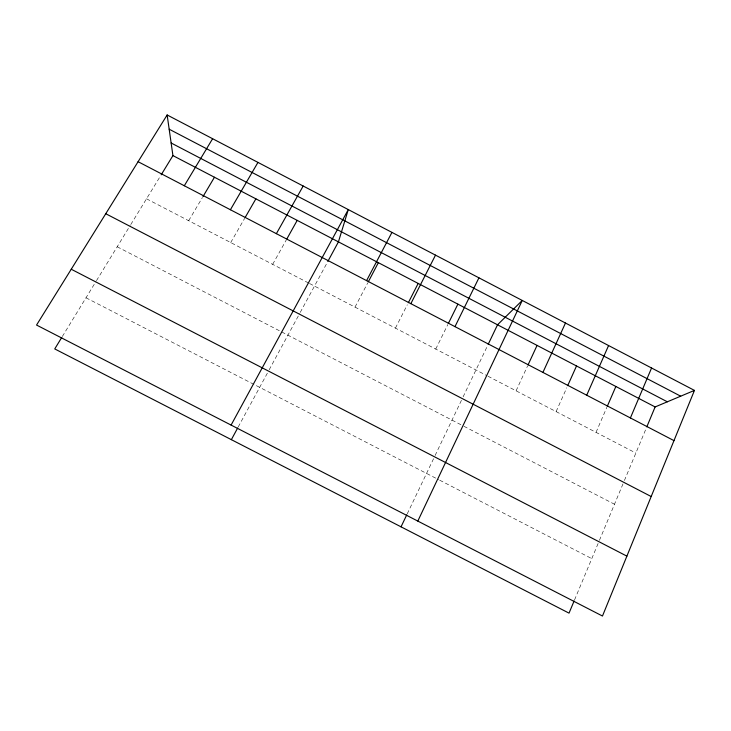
<?xml version="1.0" encoding="UTF-8"?>
<svg xmlns="http://www.w3.org/2000/svg" width="731" height="731" viewBox="0 0 731 731"><rect width="100%" height="100%" fill="white"/><g stroke="black" fill="none" stroke-linecap="round" stroke-linejoin="round"><path stroke-width="0.55" stroke-dasharray="3.65 2.74" d="M574.548 599.913L598.991 541.369M599.42 540.355L623.972 481.546M624.402 480.514L645.939 428.951M596.03 432.359L606.849 407.331M556.099 411.608L566.772 387.75M516.077 390.811L527.526 366.048M407.231 513.875L434.625 456.5M435.1 455.504L462.622 397.874M463.107 396.869L487.714 345.324M435.731 349.071L447.82 324.564M395.416 328.128L407.304 304.763M355.001 307.13L367.739 282.879M238.224 426.968L268.642 370.791M269.163 369.813L299.71 313.398M300.24 312.411L327.26 262.502M272.654 264.339L286.296 239.923M230.713 242.555L244.693 218.267M188.671 220.707L202.423 197.525M62.327 336.516L95.898 281.599M96.483 280.649L130.191 225.504M130.785 224.536L160.601 175.769M86.002 297.791L438.682 479.673M439.696 480.194L591.781 558.63M117.188 246.776L462.942 425.771M463.938 426.283L614.497 504.235M146.52 198.805L308.519 282.979M309.515 283.491L486.983 375.697M487.988 376.218L635.869 453.056"/><path stroke-width="1.1" d="M694.45 390.4L602.472 616.032L36.55 325.048L167.143 114.968L694.45 390.4L655.122 406.939L646.807 426.858M574.127 600.928L569.029 613.135L54.743 348.925L61.742 337.466M630.405 417.949L651.568 368.004M607.297 406.29L615.867 386.48M586.719 395.215L608.576 345.544M567.695 385.676L576.512 365.966M542.923 372.417L565.474 323.029M528.001 365.016L537.066 345.407M417.812 521.084L522.263 300.459L497.528 324.792L488.207 344.301M401.036 526.832L406.747 514.871M454.984 326.647L478.933 277.826M448.322 323.541L457.889 304.133M408.346 302.725L418.169 283.427M410.849 303.667L435.502 255.137M366.587 280.631L391.953 232.394M368.269 281.874L378.347 262.676M231.361 439.66L237.703 427.946M327.79 261.515L338.426 241.87L348.285 209.587L231.097 425.076M286.844 238.946L297.206 220.378M276.373 233.673L303.182 186.021M245.26 217.299L255.887 198.841M230.402 209.742L257.961 162.401M202.999 196.566L214.457 177.249M184.313 185.747L212.611 138.716M161.195 174.8L172.927 155.602L167.143 114.968M71.245 269.236L626.887 556.136M105.757 213.726L651.184 496.532M172.927 155.602L655.122 406.939M138.095 161.697L673.973 440.629M169.172 129.204L680.689 396.193M171.136 142.993L667.339 401.803"/></g></svg>
